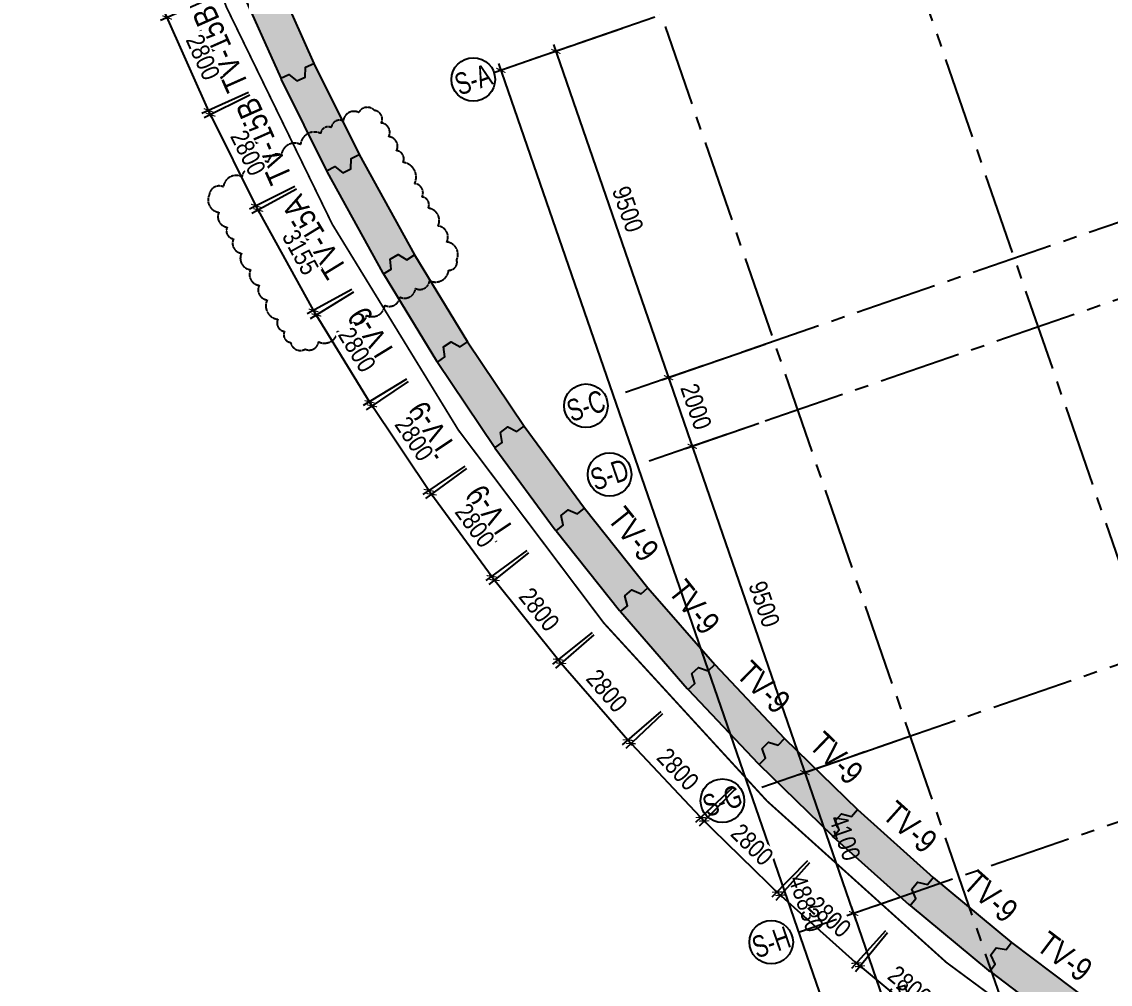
# Model space of a CAD drawing. Header units: millimetres. Extents: x -1534340 to 1713810, y -1348191 to 1114081.
# Drawn here: x 830119 to 860063, y -164664 to -138174 of the extents above; entities that cross this region are included whole.
import ezdxf
from ezdxf.enums import TextEntityAlignment as Align

# ---------------------------------------------------------------- set-up
doc = ezdxf.new("R2010")
doc.units = ezdxf.units.MM
doc.header["$LTSCALE"] = 100
doc.header["$PDMODE"] = 32
doc.header["$PDSIZE"] = 2.5
for name, pattern in [('CENTER2', [1.125, 0.75, -0.125, 0.125, -0.125]), ('DASHDOT', [1, 0.5, -0.25, 0, -0.25]), ('DASHED', [4.5, 3, -1.5])]:
    doc.linetypes.add(name, pattern=pattern)
for name, color, linetype in [('ccu11-Dim', 8, 'Continuous'), ('ccu11-Khuat', 9, 'DASHED'), ('ccu12-Hatch', 250, 'Continuous'), ('ccu12-Manh', 8, 'Continuous'), ('ccu12-Truc', 13, 'CENTER2'), ('KT-Dim', 8, 'Continuous'), ('Xref_ST_MBDV Cot vach 30.7.2022$0$Xref_ST_MBDV Cot vach 30.7.2022|Xref_ST_MBDV Cot vach 30.7.2022|Xref_ST_MBDV Cot vach 30.7.2022|Xref_ST_MBDV Cot vach 30.7.2022|A-CORE-OTLN', 2, 'Continuous'), ('Xref_ST_MBDV Cot vach 30.7.2022$0$Xref_ST_MBDV Cot vach 30.7.2022|Xref_ST_MBDV Cot vach 30.7.2022|Xref_ST_MBDV Cot vach 30.7.2022|Xref_ST_MBDV Cot vach 30.7.2022|ccu12-Thay', 7, 'Continuous'), ('Xref_ST_MBDV Cot vach 30.7.2022|Xref_ST_MBDV Cot vach 30.7.2022|Xref_ST_MBDV Cot vach 30.7.2022|Xref_ST_MBDV Cot vach 30.7.2022|A-GRID-SYM', 50, 'Continuous')]:
    doc.layers.add(name, color=color, linetype=linetype)
doc.layers.add('ccu12-Tencaukien', color=9, linetype='Continuous', lineweight=15)
doc.styles.add('Arial', font='arial.ttf', dxfattribs={"width": 0.7})
doc.styles.add('Arial Narrow', font='ARIALN.TTF')
doc.styles.add('HBA-Text', font='GOTHIC.TTF')
doc.dimstyles.new('ccu12-200', dxfattribs={"dimscale": 200, "dimtxt": 2.5, "dimasz": 1, "dimexe": 1, "dimexo": 2, "dimgap": 1, "dimtad": 1, "dimdec": 0, "dimrnd": 5, "dimdsep": 46, "dimtxsty": 'Arial Narrow', "dimblk": 'ARCHTICK', "dimcen": -1, "dimdle": 1, "dimclrd": 256, "dimclre": 256, "dimclrt": 3, "dimadec": 0, "dimazin": 2, "dimtfac": 0.1, "dimtdec": 0, "dimtmove": 0, "dimatfit": 1, "dimldrblk": 'ARCHTICK', "dimfxl": 1, "dimtvp": 0.833333, "dimtolj": 1, "dimtzin": 12, "dimarcsym": 0})

# ---------------------------------------------------------------- blocks, each defined once
blk = doc.blocks.new('_ARCHTICK')
at = {"color": 0, "linetype": 'ByBlock', "const_width": 0.15}
blk.add_lwpolyline([(-0.5, -0.5), (0.5, 0.5)], dxfattribs=at)
blk = doc.blocks.new('*D3294')
at = {"layer": 'ccu11-Dim', "lineweight": -2, "ltscale": 0.5, "transparency": 16777216}
for p, q in [((851793, -161324), (850861, -162362)), ((853228, -164217), (850846, -162080)), ((853877, -163194), (852945, -164232))]:
    blk.add_line(p, q, dxfattribs=at)
at = {"layer": 'Defpoints', "color": 0, "ltscale": 0.5, "transparency": 16777216}
for p in [(852061, -161026), (850995, -162213), (854144, -162896)]:
    blk.add_point(p, dxfattribs=at)
at = {"layer": 'ccu11-Dim', "lineweight": -2, "ltscale": 0.5, "transparency": 16777216, "xscale": 200, "yscale": 200, "zscale": 200}
for p, rotation in [((850995, -162213), 138.0940832896567), ((853079, -164083), 318.0940832896567)]:
    blk.add_blockref('_ARCHTICK', p, dxfattribs=dict(at, rotation=rotation))
at = {"layer": 'ccu11-Dim', "color": 3, "ltscale": 0.5, "transparency": 16777216, "insert": (852341, -162810), "char_height": 500, "attachment_point": 5, "rotation": 318.0941, "style": 'Arial Narrow', "bg_fill": 3, "box_fill_scale": 1.1, "bg_fill_color": 256, "bg_fill_true_color": 13158600, "bg_fill_transparency": 0}
blk.add_mtext('\\A1;2800', dxfattribs=at)
blk = doc.blocks.new('*D3297')
at = {"layer": 'ccu11-Dim', "lineweight": -2, "ltscale": 0.5, "transparency": 16777216}
for p, q in [((853938, -163248), (853052, -164322)), ((853025, -164041), (855493, -166078)), ((856098, -165031), (855211, -166104))]:
    blk.add_line(p, q, dxfattribs=at)
at = {"layer": 'Defpoints', "color": 0, "ltscale": 0.5, "transparency": 16777216}
for p in [(854193, -162940), (856352, -164722), (855339, -165950)]:
    blk.add_point(p, dxfattribs=at)
at = {"layer": 'ccu11-Dim', "lineweight": -2, "ltscale": 0.5, "transparency": 16777216, "xscale": 200, "yscale": 200, "zscale": 200}
for p, rotation in [((853179, -164168), 140.4665265179107), ((855339, -165950), 320.4665265179107)]:
    blk.add_blockref('_ARCHTICK', p, dxfattribs=dict(at, rotation=rotation))
at = {"layer": 'ccu11-Dim', "color": 3, "ltscale": 0.5, "transparency": 16777216, "insert": (854549, -164708), "char_height": 500, "attachment_point": 5, "rotation": 320.4665, "style": 'Arial Narrow', "bg_fill": 3, "box_fill_scale": 1.1, "bg_fill_color": 256, "bg_fill_true_color": 13158600, "bg_fill_transparency": 0}
blk.add_mtext('\\A1;2800', dxfattribs=at)
blk = doc.blocks.new('*D1139')
at = {"layer": 'Defpoints', "color": 0, "transparency": 16777216}
for p in [(308279, -57856, 0), (312200, -66552, 0), (309168, -67599)]:
    blk.add_point(p, dxfattribs=at)
at = {"layer": 'KT-Dim', "lineweight": -2, "transparency": 16777216}
for p, q in [((307901, -57986), (305879, -58684)), ((306003, -58430), (309233, -67788)), ((311822, -66683), (308979, -67664))]:
    blk.add_line(p, q, dxfattribs=at)
at = {"layer": 'KT-Dim', "lineweight": -2, "transparency": 16777216, "xscale": 200, "yscale": 200, "zscale": 200}
for p, rotation in [((306068, -58619), 109.0471379636341), ((309168, -67599), 289.0471379636341)]:
    blk.add_blockref('_ARCHTICK', p, dxfattribs=dict(at, rotation=rotation))
at = {"layer": 'KT-Dim', "color": 3, "transparency": 16777216, "insert": (308048, -62961), "char_height": 500, "attachment_point": 5, "rotation": 289.0471, "style": 'Arial Narrow'}
blk.add_mtext('\\A1;9500', dxfattribs=at)
blk = doc.blocks.new('*D1140')
at = {"layer": 'Defpoints', "color": 0, "transparency": 16777216}
for p in [(312032, -68726, 0), (315815, -77470), (312921, -78469)]:
    blk.add_point(p, dxfattribs=at)
at = {"layer": 'KT-Dim', "lineweight": -2, "transparency": 16777216}
for p, q in [((311654, -68857), (309632, -69555)), ((309756, -69300), (312986, -78659)), ((315437, -77601), (312732, -78535))]:
    blk.add_line(p, q, dxfattribs=at)
at = {"layer": 'KT-Dim', "lineweight": -2, "transparency": 16777216, "xscale": 200, "yscale": 200, "zscale": 200}
for p, rotation in [((309821, -69489), 109.0471379636341), ((312921, -78469), 289.0471379636341)]:
    blk.add_blockref('_ARCHTICK', p, dxfattribs=dict(at, rotation=rotation))
at = {"layer": 'KT-Dim', "color": 3, "transparency": 16777216, "insert": (311801, -73831), "char_height": 500, "attachment_point": 5, "rotation": 289.0471, "style": 'Arial Narrow'}
blk.add_mtext('\\A1;9500', dxfattribs=at)
blk = doc.blocks.new('*D1141')
at = {"layer": 'Defpoints', "color": 0, "transparency": 16777216}
for p in [(311379, -66836, 0), (312032, -68726, 0), (309821, -69489)]:
    blk.add_point(p, dxfattribs=at)
at = {"layer": 'KT-Dim', "lineweight": -2, "transparency": 16777216}
for p, q in [((311001, -66966), (308979, -67664)), ((309103, -67410), (309886, -69678)), ((311654, -68857), (309632, -69555))]:
    blk.add_line(p, q, dxfattribs=at)
at = {"layer": 'KT-Dim', "lineweight": -2, "transparency": 16777216, "xscale": 200, "yscale": 200, "zscale": 200}
for p, rotation in [((309168, -67599), 109.0471379636341), ((309821, -69489), 289.0471379636341)]:
    blk.add_blockref('_ARCHTICK', p, dxfattribs=dict(at, rotation=rotation))
at = {"layer": 'KT-Dim', "color": 3, "transparency": 16777216, "insert": (309925, -68396), "char_height": 500, "attachment_point": 5, "rotation": 289.0471, "style": 'Arial Narrow'}
blk.add_mtext('\\A1;2000', dxfattribs=at)
blk = doc.blocks.new('GRID-SYM-flat-103')
at = {"layer": 'Xref_ST_MBDV Cot vach 30.7.2022|Xref_ST_MBDV Cot vach 30.7.2022|Xref_ST_MBDV Cot vach 30.7.2022|Xref_ST_MBDV Cot vach 30.7.2022|A-GRID-SYM'}
blk.add_circle((0, 0, 0), 900, dxfattribs=at)
at = {"layer": 'Xref_ST_MBDV Cot vach 30.7.2022|Xref_ST_MBDV Cot vach 30.7.2022|Xref_ST_MBDV Cot vach 30.7.2022|Xref_ST_MBDV Cot vach 30.7.2022|A-GRID-SYM', "style": 'HBA-Text'}
blk.add_attdef('GRID', text='', height=900, rotation=19.0471, dxfattribs=at).set_placement((0, 0, 0), align=Align.MIDDLE_CENTER)
blk = doc.blocks.new('*D1107')
at = {"layer": 'Defpoints', "color": 0, "transparency": 16777216}
for p in [(315132, -77706, 0), (316470, -81582, 0), (314259, -82345)]:
    blk.add_point(p, dxfattribs=at)
at = {"layer": 'KT-Dim', "lineweight": -2, "transparency": 16777216}
for p, q in [((314754, -77837), (312732, -78535)), ((312856, -78280), (314324, -82534)), ((316092, -81712), (314070, -82410))]:
    blk.add_line(p, q, dxfattribs=at)
at = {"layer": 'KT-Dim', "lineweight": -2, "transparency": 16777216, "xscale": 200, "yscale": 200, "zscale": 200}
for p, rotation in [((312921, -78469), 109.0471379636341), ((314259, -82345), 289.0471379636341)]:
    blk.add_blockref('_ARCHTICK', p, dxfattribs=dict(at, rotation=rotation))
at = {"layer": 'KT-Dim', "color": 3, "transparency": 16777216, "insert": (314021, -80259), "char_height": 500, "attachment_point": 5, "rotation": 289.0471, "style": 'Arial Narrow'}
blk.add_mtext('\\A1;4100', dxfattribs=at)
blk = doc.blocks.new('*D1108')
at = {"layer": 'Defpoints', "color": 0, "transparency": 16777216}
for p in [(316470, -81582, 0), (318361, -87065, 0), (316152, -87827)]:
    blk.add_point(p, dxfattribs=at)
at = {"layer": 'KT-Dim', "lineweight": -2, "transparency": 16777216}
for p, q in [((316092, -81712), (314070, -82410)), ((314194, -82156), (316217, -88016)), ((317983, -87195), (315963, -87893))]:
    blk.add_line(p, q, dxfattribs=at)
at = {"layer": 'KT-Dim', "lineweight": -2, "transparency": 16777216, "xscale": 200, "yscale": 200, "zscale": 200}
for p, rotation in [((314259, -82345), 109.0471379636341), ((316152, -87827), 289.0471379636341)]:
    blk.add_blockref('_ARCHTICK', p, dxfattribs=dict(at, rotation=rotation))
at = {"layer": 'KT-Dim', "color": 3, "transparency": 16777216, "insert": (315636, -84937), "char_height": 500, "attachment_point": 5, "rotation": 289.0471, "style": 'Arial Narrow'}
blk.add_mtext('\\A1;5800', dxfattribs=at)
blk = doc.blocks.new('*D1109')
at = {"layer": 'Defpoints', "color": 0, "transparency": 16777216}
for p in [(306861, -58345, 0), (323836, -104143), (320491, -105298)]:
    blk.add_point(p, dxfattribs=at)
at = {"layer": 'KT-Dim', "lineweight": -2, "transparency": 16777216}
for p, q in [((306483, -58476), (304366, -59206)), ((304490, -58952), (320556, -105487)), ((323458, -104273), (320302, -105363))]:
    blk.add_line(p, q, dxfattribs=at)
at = {"layer": 'KT-Dim', "lineweight": -2, "transparency": 16777216, "xscale": 200, "yscale": 200, "zscale": 200}
for p, rotation in [((304555, -59141), 109.0471379636341), ((320491, -105298), 289.0471379636341)]:
    blk.add_blockref('_ARCHTICK', p, dxfattribs=dict(at, rotation=rotation))
at = {"layer": 'KT-Dim', "color": 3, "transparency": 16777216, "insert": (312954, -82071), "char_height": 500, "attachment_point": 5, "rotation": 289.0471, "style": 'Arial Narrow'}
blk.add_mtext('\\A1;48830', dxfattribs=at)
blk = doc.blocks.new('*D3317')
at = {"layer": 'ccu11-Dim', "lineweight": -2, "ltscale": 0.5, "transparency": 16777216}
for p, q in [((835213, -137569), (833935, -138139)), ((835340, -140797), (834036, -137875)), ((836354, -140125), (835076, -140696))]:
    blk.add_line(p, q, dxfattribs=at)
at = {"layer": 'Defpoints', "color": 0, "ltscale": 0.5, "transparency": 16777216}
for p in [(835579, -137406), (834118, -138057), (836719, -139962)]:
    blk.add_point(p, dxfattribs=at)
at = {"layer": 'ccu11-Dim', "lineweight": -2, "ltscale": 0.5, "transparency": 16777216, "xscale": 200, "yscale": 200, "zscale": 200}
for p, rotation in [((834118, -138057), 114.0392150013658), ((835258, -140614), 294.0392150013658)]:
    blk.add_blockref('_ARCHTICK', p, dxfattribs=dict(at, rotation=rotation))
at = {"layer": 'ccu11-Dim', "color": 3, "ltscale": 0.5, "transparency": 16777216, "insert": (835104, -139150), "char_height": 500, "attachment_point": 5, "rotation": 294.0392, "style": 'Arial Narrow', "bg_fill": 3, "box_fill_scale": 1.1, "bg_fill_color": 256, "bg_fill_true_color": 13158600, "bg_fill_transparency": 0}
blk.add_mtext('\\A1;2800', dxfattribs=at)
blk = doc.blocks.new('*D3318')
at = {"layer": 'ccu11-Dim', "lineweight": -2, "ltscale": 0.5, "transparency": 16777216}
for p, q in [((836389, -140198), (835135, -140821)), ((836649, -143419), (835225, -140553)), ((837634, -142706), (836380, -143329))]:
    blk.add_line(p, q, dxfattribs=at)
at = {"layer": 'Defpoints', "color": 0, "ltscale": 0.5, "transparency": 16777216}
for p in [(836747, -140020), (835314, -140732), (837993, -142528)]:
    blk.add_point(p, dxfattribs=at)
at = {"layer": 'ccu11-Dim', "lineweight": -2, "ltscale": 0.5, "transparency": 16777216, "xscale": 200, "yscale": 200, "zscale": 200}
for p, rotation in [((835314, -140732), 116.4117569037887), ((836560, -143240), 296.4117569037887)]:
    blk.add_blockref('_ARCHTICK', p, dxfattribs=dict(at, rotation=rotation))
at = {"layer": 'ccu11-Dim', "color": 3, "ltscale": 0.5, "transparency": 16777216, "insert": (836345, -141783), "char_height": 500, "attachment_point": 5, "rotation": 296.4118, "style": 'Arial Narrow', "bg_fill": 3, "box_fill_scale": 1.1, "bg_fill_color": 256, "bg_fill_true_color": 13158600, "bg_fill_transparency": 0}
blk.add_mtext('\\A1;2800', dxfattribs=at)
blk = doc.blocks.new('*D3319')
at = {"layer": 'ccu11-Dim', "lineweight": -2, "ltscale": 0.5, "transparency": 16777216}
for p, q in [((837674, -142780), (836452, -143453)), ((838244, -146295), (836530, -143181)), ((839195, -145544), (837972, -146217))]:
    blk.add_line(p, q, dxfattribs=at)
at = {"layer": 'Defpoints', "color": 0, "ltscale": 0.5, "transparency": 16777216}
for p in [(838025, -142587), (836627, -143356), (839545, -145351)]:
    blk.add_point(p, dxfattribs=at)
at = {"layer": 'ccu11-Dim', "lineweight": -2, "ltscale": 0.5, "transparency": 16777216, "xscale": 200, "yscale": 200, "zscale": 200}
for p, rotation in [((836627, -143356), 118.8210761133738), ((838148, -146120), 298.8210761133737)]:
    blk.add_blockref('_ARCHTICK', p, dxfattribs=dict(at, rotation=rotation))
at = {"layer": 'ccu11-Dim', "color": 3, "ltscale": 0.5, "transparency": 16777216, "insert": (837786, -144519), "char_height": 500, "attachment_point": 5, "rotation": 298.8211, "style": 'Arial Narrow', "bg_fill": 3, "box_fill_scale": 1.1, "bg_fill_color": 256, "bg_fill_true_color": 13158600, "bg_fill_transparency": 0}
blk.add_mtext('\\A1;3155', dxfattribs=at)
blk = doc.blocks.new('*D3320')
at = {"layer": 'ccu11-Dim', "lineweight": -2, "ltscale": 0.5, "transparency": 16777216}
for p, q in [((839246, -145619), (838053, -146348)), ((839789, -148803), (838120, -146073)), ((840707, -148007), (839514, -148737))]:
    blk.add_line(p, q, dxfattribs=at)
at = {"layer": 'Defpoints', "color": 0, "ltscale": 0.5, "transparency": 16777216}
for p in [(839587, -145410), (838224, -146244), (841048, -147799)]:
    blk.add_point(p, dxfattribs=at)
at = {"layer": 'ccu11-Dim', "lineweight": -2, "ltscale": 0.5, "transparency": 16777216, "xscale": 200, "yscale": 200, "zscale": 200}
for p, rotation in [((838224, -146244), 121.4549389906426), ((839685, -148633), 301.4549389906426)]:
    blk.add_blockref('_ARCHTICK', p, dxfattribs=dict(at, rotation=rotation))
at = {"layer": 'ccu11-Dim', "color": 3, "ltscale": 0.5, "transparency": 16777216, "insert": (839343, -147201), "char_height": 500, "attachment_point": 5, "rotation": 301.4549, "style": 'Arial Narrow', "bg_fill": 3, "box_fill_scale": 1.1, "bg_fill_color": 256, "bg_fill_true_color": 13158600, "bg_fill_transparency": 0}
blk.add_mtext('\\A1;2800', dxfattribs=at)
blk = doc.blocks.new('*D3321')
at = {"layer": 'ccu11-Dim', "lineweight": -2, "ltscale": 0.5, "transparency": 16777216}
for p, q in [((840752, -148077), (839590, -148856)), ((841428, -151236), (839645, -148578)), ((842312, -150402), (841150, -151181))]:
    blk.add_line(p, q, dxfattribs=at)
at = {"layer": 'Defpoints', "color": 0, "ltscale": 0.5, "transparency": 16777216}
for p in [(841084, -147854), (839756, -148745), (842644, -150179)]:
    blk.add_point(p, dxfattribs=at)
at = {"layer": 'ccu11-Dim', "lineweight": -2, "ltscale": 0.5, "transparency": 16777216, "xscale": 200, "yscale": 200, "zscale": 200}
for p, rotation in [((839756, -148745), 123.8599225627438), ((841316, -151070), 303.8599225627438)]:
    blk.add_blockref('_ARCHTICK', p, dxfattribs=dict(at, rotation=rotation))
at = {"layer": 'ccu11-Dim', "color": 3, "ltscale": 0.5, "transparency": 16777216, "insert": (840914, -149653), "char_height": 500, "attachment_point": 5, "rotation": 303.8599, "style": 'Arial Narrow', "bg_fill": 3, "box_fill_scale": 1.1, "bg_fill_color": 256, "bg_fill_true_color": 13158600, "bg_fill_transparency": 0}
blk.add_mtext('\\A1;2800', dxfattribs=at)
blk = doc.blocks.new('*D3322')
at = {"layer": 'ccu11-Dim', "lineweight": -2, "ltscale": 0.5, "transparency": 16777216}
for p, q in [((842358, -150469), (841229, -151296)), ((843163, -153598), (841272, -151017)), ((844013, -152728), (842883, -153555))]:
    blk.add_line(p, q, dxfattribs=at)
at = {"layer": 'Defpoints', "color": 0, "ltscale": 0.5, "transparency": 16777216}
for p in [(842680, -150233), (841390, -151178), (844335, -152491)]:
    blk.add_point(p, dxfattribs=at)
at = {"layer": 'ccu11-Dim', "lineweight": -2, "ltscale": 0.5, "transparency": 16777216, "xscale": 200, "yscale": 200, "zscale": 200}
for p, rotation in [((841390, -151178), 126.2322192887118), ((843045, -153437), 306.2322192887118)]:
    blk.add_blockref('_ARCHTICK', p, dxfattribs=dict(at, rotation=rotation))
at = {"layer": 'ccu11-Dim', "color": 3, "ltscale": 0.5, "transparency": 16777216, "insert": (842585, -152038), "char_height": 500, "attachment_point": 5, "rotation": 306.2322, "style": 'Arial Narrow', "bg_fill": 3, "box_fill_scale": 1.1, "bg_fill_color": 256, "bg_fill_true_color": 13158600, "bg_fill_transparency": 0}
blk.add_mtext('\\A1;2800', dxfattribs=at)
blk = doc.blocks.new('*D3323')
at = {"layer": 'ccu11-Dim', "lineweight": -2, "ltscale": 0.5, "transparency": 16777216}
for p, q in [((844062, -152793), (842969, -153665)), ((844997, -155885), (843000, -153384)), ((845809, -154981), (844716, -155853))]:
    blk.add_line(p, q, dxfattribs=at)
at = {"layer": 'Defpoints', "color": 0, "ltscale": 0.5, "transparency": 16777216}
for p in [(844374, -152543), (843125, -153540), (846121, -154731)]:
    blk.add_point(p, dxfattribs=at)
at = {"layer": 'ccu11-Dim', "lineweight": -2, "ltscale": 0.5, "transparency": 16777216, "xscale": 200, "yscale": 200, "zscale": 200}
for p, rotation in [((843125, -153540), 128.6045424489126), ((844872, -155728), 308.6045424489126)]:
    blk.add_blockref('_ARCHTICK', p, dxfattribs=dict(at, rotation=rotation))
at = {"layer": 'ccu11-Dim', "color": 3, "ltscale": 0.5, "transparency": 16777216, "insert": (844355, -154350), "char_height": 500, "attachment_point": 5, "rotation": 308.6045, "style": 'Arial Narrow', "bg_fill": 3, "box_fill_scale": 1.1, "bg_fill_color": 256, "bg_fill_true_color": 13158600, "bg_fill_transparency": 0}
blk.add_mtext('\\A1;2800', dxfattribs=at)
blk = doc.blocks.new('*D3324')
at = {"layer": 'ccu11-Dim', "lineweight": -2, "ltscale": 0.5, "transparency": 16777216}
for p, q in [((845860, -155044), (844804, -155961)), ((846922, -158095), (844824, -155679)), ((847696, -157158), (846640, -158075))]:
    blk.add_line(p, q, dxfattribs=at)
at = {"layer": 'Defpoints', "color": 0, "ltscale": 0.5, "transparency": 16777216}
for p in [(846162, -154782), (844955, -155830), (847998, -156895)]:
    blk.add_point(p, dxfattribs=at)
at = {"layer": 'ccu11-Dim', "lineweight": -2, "ltscale": 0.5, "transparency": 16777216, "xscale": 200, "yscale": 200, "zscale": 200}
for p, rotation in [((844955, -155830), 130.9768912316346), ((846791, -157944), 310.9768912316346)]:
    blk.add_blockref('_ARCHTICK', p, dxfattribs=dict(at, rotation=rotation))
at = {"layer": 'ccu11-Dim', "color": 3, "ltscale": 0.5, "transparency": 16777216, "insert": (846216, -156589), "char_height": 500, "attachment_point": 5, "rotation": 310.9769, "style": 'Arial Narrow', "bg_fill": 3, "box_fill_scale": 1.1, "bg_fill_color": 256, "bg_fill_true_color": 13158600, "bg_fill_transparency": 0}
blk.add_mtext('\\A1;2800', dxfattribs=at)
blk = doc.blocks.new('*D3325')
at = {"layer": 'ccu11-Dim', "lineweight": -2, "ltscale": 0.5, "transparency": 16777216}
for p, q in [((847750, -157219), (846734, -158178)), ((848938, -160223), (846742, -157896)), ((849673, -159255), (848656, -160215))]:
    blk.add_line(p, q, dxfattribs=at)
at = {"layer": 'Defpoints', "color": 0, "ltscale": 0.5, "transparency": 16777216}
for p in [(848041, -156944), (846879, -158041), (849963, -158980)]:
    blk.add_point(p, dxfattribs=at)
at = {"layer": 'ccu11-Dim', "lineweight": -2, "ltscale": 0.5, "transparency": 16777216, "xscale": 200, "yscale": 200, "zscale": 200}
for p, rotation in [((846879, -158041), 133.3492648393513), ((848801, -160077), 313.3492648393512)]:
    blk.add_blockref('_ARCHTICK', p, dxfattribs=dict(at, rotation=rotation))
at = {"layer": 'ccu11-Dim', "color": 3, "ltscale": 0.5, "transparency": 16777216, "insert": (848171, -158747), "char_height": 500, "attachment_point": 5, "rotation": 313.3493, "style": 'Arial Narrow', "bg_fill": 3, "box_fill_scale": 1.1, "bg_fill_color": 256, "bg_fill_true_color": 13158600, "bg_fill_transparency": 0}
blk.add_mtext('\\A1;2800', dxfattribs=at)
blk = doc.blocks.new('*D3326')
at = {"layer": 'ccu11-Dim', "lineweight": -2, "ltscale": 0.5, "transparency": 16777216}
for p, q in [((849729, -159313), (848753, -160314)), ((851041, -162265), (848750, -160031)), ((851734, -161268), (850758, -162269))]:
    blk.add_line(p, q, dxfattribs=at)
at = {"layer": 'Defpoints', "color": 0, "ltscale": 0.5, "transparency": 16777216}
for p in [(850009, -159027), (848893, -160171), (852013, -160981)]:
    blk.add_point(p, dxfattribs=at)
at = {"layer": 'ccu11-Dim', "lineweight": -2, "ltscale": 0.5, "transparency": 16777216, "xscale": 200, "yscale": 200, "zscale": 200}
for p, rotation in [((848893, -160171), 135.7216624546544), ((850898, -162126), 315.7216624546544)]:
    blk.add_blockref('_ARCHTICK', p, dxfattribs=dict(at, rotation=rotation))
at = {"layer": 'ccu11-Dim', "color": 3, "ltscale": 0.5, "transparency": 16777216, "insert": (850213, -160822), "char_height": 500, "attachment_point": 5, "rotation": 315.7217, "style": 'Arial Narrow', "bg_fill": 3, "box_fill_scale": 1.1, "bg_fill_color": 256, "bg_fill_true_color": 13158600, "bg_fill_transparency": 0}
blk.add_mtext('\\A1;2800', dxfattribs=at)
blk = doc.blocks.new('Grid-ST-flat-3')
at = {"layer": 'ccu12-Truc', "ltscale": 30}
for p, q in [((369404.7, -36752.1), (304555.5, -59141.2)), ((313485.4, -49270.1), (332574.6, -104561.6)), ((306868.6, -51554.5), (325957.9, -106846)), ((348389.9, -54057.7), (307655.7, -68121.1)), ((349042.6, -55948.2), (308308.4, -70011.6)), ((377595.9, -60477.9), (312746.7, -82867)), ((352142.8, -64928.1), (311408.7, -78991.5))]:
    blk.add_line(p, q, dxfattribs=at)
at = {"layer": 'KT-Dim'}
ref = blk.add_blockref('GRID-SYM-flat-103', (303795.5, -59391.2, 0), dxfattribs=dict(at, xscale=0.6666666666666666, yscale=0.6666666666666666, zscale=0.6666666666666666))
ref.add_attrib('GRID', 'S-A', dxfattribs={"layer": 'Xref_ST_MBDV Cot vach 30.7.2022|Xref_ST_MBDV Cot vach 30.7.2022|Xref_ST_MBDV Cot vach 30.7.2022|Xref_ST_MBDV Cot vach 30.7.2022|A-GRID-SYM', "height": 600, "rotation": 19, "style": 'HBA-Text', "width": 0.75}).set_placement((303795.5, -59391.2, 0), align=Align.MIDDLE_CENTER)
ref = blk.add_blockref('GRID-SYM-flat-103', (306896, -68371.6, 0), dxfattribs=dict(at, xscale=0.6666666666666666, yscale=0.6666666666666666, zscale=0.6666666666666666))
ref.add_attrib('GRID', 'S-C', dxfattribs={"layer": 'Xref_ST_MBDV Cot vach 30.7.2022|Xref_ST_MBDV Cot vach 30.7.2022|Xref_ST_MBDV Cot vach 30.7.2022|Xref_ST_MBDV Cot vach 30.7.2022|A-GRID-SYM', "height": 600, "rotation": 19, "style": 'HBA-Text', "width": 0.75}).set_placement((306896, -68371.6, 0), align=Align.MIDDLE_CENTER)
ref = blk.add_blockref('GRID-SYM-flat-103', (307546.1, -70262.4, 0), dxfattribs=dict(at, xscale=0.6666666666666666, yscale=0.6666666666666666, zscale=0.6666666666666666))
ref.add_attrib('GRID', 'S-D', dxfattribs={"layer": 'Xref_ST_MBDV Cot vach 30.7.2022|Xref_ST_MBDV Cot vach 30.7.2022|Xref_ST_MBDV Cot vach 30.7.2022|Xref_ST_MBDV Cot vach 30.7.2022|A-GRID-SYM', "height": 600, "rotation": 19, "style": 'HBA-Text', "width": 0.75}).set_placement((307546.1, -70262.4, 0), align=Align.MIDDLE_CENTER)
ref = blk.add_blockref('GRID-SYM-flat-103', (310649, -79241.9, 0), dxfattribs=dict(at, xscale=0.6666666666666666, yscale=0.6666666666666666, zscale=0.6666666666666666))
ref.add_attrib('GRID', 'S-G', dxfattribs={"layer": 'Xref_ST_MBDV Cot vach 30.7.2022|Xref_ST_MBDV Cot vach 30.7.2022|Xref_ST_MBDV Cot vach 30.7.2022|Xref_ST_MBDV Cot vach 30.7.2022|A-GRID-SYM', "height": 600, "rotation": 19, "style": 'HBA-Text', "width": 0.75}).set_placement((310649, -79241.9, 0), align=Align.MIDDLE_CENTER)
ref = blk.add_blockref('GRID-SYM-flat-103', (311992.9, -83134.8, 0), dxfattribs=dict(at, xscale=0.6666666666666666, yscale=0.6666666666666666, zscale=0.6666666666666666))
ref.add_attrib('GRID', 'S-H', dxfattribs={"layer": 'Xref_ST_MBDV Cot vach 30.7.2022|Xref_ST_MBDV Cot vach 30.7.2022|Xref_ST_MBDV Cot vach 30.7.2022|Xref_ST_MBDV Cot vach 30.7.2022|A-GRID-SYM', "height": 600, "rotation": 19, "style": 'HBA-Text', "width": 0.75}).set_placement((311992.9, -83134.8, 0), align=Align.MIDDLE_CENTER)
for base, p1, p2, picture, middle in [((309168.2, -67599.1, 0), (308278.7, -57855.8), (312200.2, -66552.3), '*D1139', (308048.4, -62960.5, 0)), ((320490.9, -105297.8, 0), (306860.8, -58345.3), (323836, -104142.9, 0), '*D1109', (312953.5, -82070.9, 0)), ((309820.8, -69489.4, 0), (311378.9, -66835.7, 0), (312031.6, -68726.2, 0), '*D1141', (309924.8, -68395.6, 0)), ((312921.2, -78469.5, 0), (312031.6, -68726.2, 0), (315815.2, -77470.3, 0), '*D1140', (311801.4, -73830.9, 0)), ((314259.2, -82345, 0), (315132, -77706.2, 0), (316470, -81581.7), '*D1107', (314020.5, -80258.6, 0)), ((316151.9, -87827.3, 0), (316469.9, -81581.6), (318360.7, -87064.7), '*D1108', (315635.9, -84937.5, 0))]:
    dim = blk.add_linear_dim(base=base, p1=p1, p2=p2, angle=109.04714, dimstyle='ccu12-200', dxfattribs=at)
    dim.commit()
    dim.dimension.update_dxf_attribs({"geometry": picture, "text_midpoint": middle})
blk = doc.blocks.new('123')
at = {"layer": 'ccu12-Truc', "color": 2}
blk.add_lwpolyline([(835278.1, -142933.9, 0.5205671), (835544, -143417.2, 0.5205671), (835769.5, -143827, 0.5205671), (835945.8, -144147.4, 0.5205671), (836164.2, -144544.4, 0.5205671), (836414.4, -144999.1, 0.5205671), (836649.7, -145426.7, 0.5205671), (836871, -145829, 0.5205671), (837164.5, -146362.3, 0.5205671), (837347.7, -146695.4, 0.5205671), (837514.6, -146998.6, 0.5205671), (837916.9, -147183.5, 0.5205671), (838283.5, -146981.8, 0.5205671), (838810.9, -146691.6, 0.5205671), (839246.6, -146451.9, 0.5205671), (839604.7, -146254.8, 0.5205671), (840107.5, -145978.2, 0.5205671), (840520.8, -145750.8, 0.5205671), (840951.6, -145513.7, 0.5205671), (841339.7, -145300.2, 0.5205671), (841864.7, -145011.3, 0.5205671), (842083.6, -144728.5, 0.5205671), (841813, -144236.7, 0.5205671), (841571.1, -143797, 0.5205671), (841301, -143306.2, 0.5205671), (841131.3, -142997.7, 0.5205671), (840927.5, -142627.3, 0.5205671), (840607.3, -142045.4, 0.5205671), (840429.9, -141723, 0.5205671), (840217.3, -141336.6, 0.5205671), (840010.4, -140960.6, 0.5205671), (839820.8, -140616, 0.5205671), (839389.9, -140671.4, 0.5205671), (838961.9, -140906.9, 0.5205671), (838634.4, -141087.2, 0.5205671), (838340.7, -141248.8, 0.5205671), (837787.1, -141553.4, 0.5205671), (837260.6, -141843.1, 0.5205671), (836897.8, -142042.7, 0.5205671), (836528.8, -142245.7, 0.5205671), (836175.2, -142440.3, 0.5205671), (835664.5, -142721.3, 0.5205671)], format="xyb", close=True, dxfattribs=at)
at = {"layer": 'Xref_ST_MBDV Cot vach 30.7.2022$0$Xref_ST_MBDV Cot vach 30.7.2022|Xref_ST_MBDV Cot vach 30.7.2022|Xref_ST_MBDV Cot vach 30.7.2022|Xref_ST_MBDV Cot vach 30.7.2022|ccu12-Thay', "ltscale": 10}
for points in [[(837242.2, -139728.4), (837470.4, -139626.6), (837686.5, -139804.1), (837915, -139702.2), (837927.3, -139422.8), (838155.5, -139321)], [(838505.4, -142273.6), (838729.1, -142162.4), (838952.4, -142330.8), (839176.5, -142219.6), (839177.2, -141939.9), (839401, -141828.7)], [(840069.2, -145115.3), (840282.3, -144984.9), (840258.5, -144706.2), (840471.9, -144575.7), (840709.1, -144723.8), (840922.2, -144593.4)], [(841552.9, -147539.1), (841760.4, -147399.9), (841724.9, -147122.5), (841932.6, -146983.1), (842175.9, -147121.2), (842383.3, -146982)], [(843136.8, -149898.2), (843338.3, -149750.5), (843291.3, -149474.8), (843493.1, -149326.9), (843741.9, -149454.8), (843943.4, -149307.1)], [(844816.9, -152189.6), (845012.1, -152033.7), (844953.8, -151760.2), (845149.3, -151604.1), (845403.1, -151721.5), (845598.4, -151565.7)], [(846590.4, -154409.5), (846779.1, -154245.7), (846709.4, -153974.8), (846898.3, -153810.8), (847156.8, -153917.6), (847345.4, -153753.8)], [(848454.3, -156554.2), (848636, -156382.7), (848555.2, -156114.9), (848737.2, -155943.2), (848999.9, -156039.2), (849181.5, -155867.7)], [(850405.4, -158619.8), (850579.8, -158440.9), (850488.1, -158176.7), (850662.7, -157997.6), (850929.1, -158082.7), (851103.6, -157903.8)], [(852440.3, -160602.9), (852607.2, -160416.9), (852504.6, -160156.8), (852671.7, -159970.6), (852941.4, -160044.6), (853108.2, -159858.6)], [(854555.6, -162500), (854714.6, -162307.3), (854601.3, -162051.6), (854760.5, -161858.7), (855033.1, -161921.5), (855192.1, -161728.8)], [(856747.6, -164308), (856898.5, -164108.9), (856774.7, -163858.1), (856925.8, -163658.7), (857200.7, -163710.2), (857351.6, -163511.1)]]:
    blk.add_lwpolyline(points, dxfattribs=at)
at = {"layer": 'ccu12-Tencaukien', "color": 2, "style": 'Arial', "width": 0.8}
for s, rotation, p in [('TV-15B', 113.90816, (835876.6, -138786.3)), ('TV-15B', 113.90816, (837073.7, -141329.9)), ('TV-15A', 121.49139, (838444.7, -143928)), ('TV-9', 121.49139, (840012, -146628.1)), ('TV-9', 123.71167, (841643.9, -149205.9)), ('TV-9', 123.71167, (843257.7, -151507.2)), ('TV-9', 308.60454, (846697.6, -152479.5)), ('TV-9', 308.60454, (848372.8, -154483.6)), ('TV-9', 315.72166, (850303.7, -156720.5)), ('TV-9', 315.72166, (852307.5, -158674.5)), ('TV-9', 322.83899, (858616.5, -164159.9))]:
    blk.add_text(s, height=650, rotation=rotation, dxfattribs=at).set_placement(p, align=Align.CENTER)
at = {"layer": 'ccu11-Dim', "ltscale": 0.5}
dim = blk.add_linear_dim(base=(850995.1, -162213.3), p1=(854144.5, -162896.2), p2=(852060.6, -161026), angle=138.09408, dimstyle='ccu12-200', override={"dimzin": 0, "dimfxl": 150, "dimtfill": 1}, dxfattribs=at)
dim.commit()
dim.dimension.update_dxf_attribs({"geometry": '*D3294', "text_midpoint": (852341.1, -162809.5)})
at = {"layer": 'ccu12-Tencaukien', "color": 2, "style": 'Arial', "width": 0.8}
blk.add_text('TV-9', height=650, rotation=318.09408, dxfattribs=at).set_placement((854343.1, -160578.8), align=Align.CENTER)
at = {"layer": 'ccu11-Dim', "ltscale": 0.5}
dim = blk.add_linear_dim(base=(855338.5, -165950.2), p1=(854192.7, -162939.8), p2=(856352.2, -164722), angle=320.46653, dimstyle='ccu12-200', override={"dimzin": 0, "dimfxl": 150, "dimtfill": 1}, dxfattribs=at)
dim.commit()
dim.dimension.update_dxf_attribs({"geometry": '*D3297', "text_midpoint": (854548.6, -164707.9)})
at = {"layer": 'ccu12-Hatch', "ltscale": 0.5}
h = blk.add_hatch(dxfattribs=at)
h.set_pattern_fill('VATLIEU04', color=256, scale=50, pattern_type=2)
h.set_pattern_definition([(50, (327621.98, 43816.84), (358.63009, -31.37607), [37.5, -412.5]), (355, (327621.98, 43816.84), (-69.37567, 376.09607), [30, -330]), (100.4514, (327651.86, 43814.22), (289.25469, 344.71977), [31.8701, -350.57106]), (46.1842, (327622, 43916.84), (533.62052, -82.7595), [56.25, -618.75]), (96.6356, (327666.45, 43909.94), (467.33135, 487.05894), [47.80514, -525.8565]), (351.1842, (327622, 43916.84), (467.33097, 487.0593), [45, -495]), (21, (327671.98, 43891.84), (298.45353, -201.30945), [37.5, -412.5]), (326, (327671.98, 43891.84), (121.65767, 362.57502), [30, -330]), (71.4514, (327696.85, 43875.06), (420.11131, 161.26525), [31.8701, -350.57106]), (37.5, (327621.98, 43816.84), (6.079928, 166.446927), [0, -326, 0, -335, 0, -331.25]), (7.5, (327621.98, 43816.84), (131.53477, 197.205856), [0, -191, 0, -318.5, 0, -126.25]), (327.5, (327510.48, 43816.84), (266.911218, -11.277436), [0, -125, 0, -390, 0, -517.5]), (317.5, (327460.48, 43816.84), (291.593085, 50.05249), [0, -162.5, 0, -259, 0, -367.5]), (45, (327621.98, 43816.84), (-150.26019, 150.26019), []), (45, (327621.98, 43878.09), (-150.26019, 150.26019), [])])
h.paths.add_polyline_path([(831484.9, -120804.1), (831961.6, -123563.2), (831969.5, -123603.9), (832560.1, -126340.9), (832569.7, -126381.2), (833273.1, -129091.4), (833284.3, -129131.2), (834099.2, -131810), (834112.1, -131849.4), (835037.3, -134492.1), (835051.8, -134530.9), (836085.5, -137133.1), (836101.6, -137171.2), (837242.2, -139728.4), (837259.9, -139765.8), (838505.4, -142273.6), (838524.9, -142310.8), (840046.1, -145075.5), (840069.2, -145115.3), (841530.3, -147503.8), (841552.9, -147539.1), (843113, -149864.3), (843136.8, -149898.2), (844791.7, -152156.7), (844816.9, -152189.6), (846563.9, -154377.7), (846590.4, -154409.5), (848426.6, -156523.5), (848454.3, -156554.2), (850376.4, -158590.3), (850405.4, -158619.8), (852410.1, -160574.6), (852440.3, -160602.9), (854524.2, -162473), (854555.6, -162500), (856715.1, -164282.3), (856747.6, -164308), (858979, -165999.4), (859012.5, -166023.7), (861312.1, -167621.2), (861346.5, -167644.1), (863710.2, -169145.1), (863745.6, -169166.6), (866169.5, -170568.4), (866205.7, -170588.4), (868685.5, -171888.7), (868722.5, -171907.2), (871254, -173103.7), (871291.8, -173120.6), (873870.6, -174211.3), (873909.1, -174226.7), (876530.9, -175209.7), (876569.9, -175223.4), (879230.1, -176097), (879269.7, -176109.1), (881963.8, -176871.9), (882003.9, -176882.4), (884727.3, -177532.9), (884767.8, -177541.7), (887515.7, -178079), (887556.5, -178086.1), (890324.4, -178509.1), (890358.1, -178513.6), (893138.7, -178842.3), (893150.9, -178843.7), (912642, -180906.5), (953995.3, -179599.5), (959988.4, -171932.1), (930494, -35101.7), (926370.6, -19408.6), (912149.8, -15390.2), (905913, -20117.4), (882458.3, -38011.9), (876496.1, -42321.6), (875023.9, -45606.8), (870919.8, -48573.5), (867338.6, -48941.1), (865069.4, -50581.4), (862800.1, -52221.7), (860530.9, -53862), (860524.5, -53866.7), (858266.1, -55521.9), (858237.5, -55543.5), (856029.6, -57265.6), (855991, -57297), (853856.6, -59109.3), (853819.2, -59142.4), (851761.9, -61041.7), (851726, -61076.3), (849749.4, -63059.4), (849714.9, -63095.4), (847822.3, -65158.9), (847789.4, -65196.3), (845984.1, -67336.6), (845952.8, -67375.4), (844237.9, -69588.8), (844208.2, -69628.8), (842586.7, -71911.5), (842558.6, -71952.7), (841033.3, -74300.8), (841007, -74343.1), (839580.5, -76752.4), (839556, -76795.8), (838230.7, -79262.4), (838208, -79306.7), (836986.3, -81826.1), (836965.5, -81871.4), (835849.4, -84439.4), (835830.5, -84485.5), (834822, -87097.6), (834805.1, -87144.4), (833905.9, -89796.1), (833890.9, -89843.6), (833102.6, -92530.4), (833089.5, -92578.5), (832413.5, -95295.6), (832402.5, -95344.2), (831839.8, -98087.1), (831830.8, -98136.1), (831382.5, -100900), (831375.5, -100949.3), (831042.4, -103729.4), (831037.5, -103779), (830820, -106570.6), (830817.2, -106620.8), (830717, -109419), (830716.2, -109467.6), (830729.3, -112267.6), (830730.7, -112318.4), (830862.4, -115115.3), (830865.2, -115156.4), (831112, -117945.5), (831116.5, -117986.7), (831478.7, -120763.2)])
h.paths.add_polyline_path([(929521.1, -35334.2), (925548.7, -20215.5), (912357, -16487.9), (906518.3, -20913.4), (883054.6, -38814.8), (877299.1, -42975.1), (875826.9, -46260.3), (871288.4, -49540.9), (867707.3, -49908.5), (865655.2, -51391.9), (865772.4, -51554), (863503.1, -53194.3), (861233.9, -54834.6), (858975.5, -56489.7), (856767.6, -58211.8), (854633.2, -60024), (852575.9, -61923.4), (850599.3, -63906.5), (848706.7, -65970), (846901.4, -68110.3), (845186.5, -70323.7), (843565, -72606.4), (842039.6, -74954.5), (840613.1, -77363.8), (839287.8, -79830.3), (838066.1, -82349.7), (836950, -84917.7), (835941.5, -87529.8), (835042.3, -90181.5), (834254, -92868.2), (833578, -95585.4), (833015.3, -98328.2), (832567, -101092.1), (832233.8, -103872.2), (832016.4, -106663.8), (831916.2, -109462), (831929.3, -112261.9), (832061.1, -115058.8), (831861.3, -115068.3), (832108.1, -117857.3), (832470.3, -120633.8), (832947, -123392.9), (833537.6, -126130), (834241, -128840.2), (835056, -131518.9), (835981.1, -134161.7), (837014.9, -136763.9), (838155.5, -139321), (839401, -141828.7), (840922.2, -144593.4), (842383.3, -146982), (843943.4, -149307.1), (845598.4, -151565.7), (847345.4, -153753.8), (849181.5, -155867.7), (851103.6, -157903.8), (853108.2, -159858.6), (855192.1, -161728.8), (857351.6, -163511.1), (859583.1, -165202.4), (861882.6, -166800), (864246.3, -168300.9), (866670.1, -169702.8), (869149.9, -171003.1), (871681.3, -172199.6), (874260.2, -173290.3), (876881.9, -174273.3), (879542.2, -175147), (882236.3, -175909.7), (884959.6, -176560.3), (887707.6, -177097.6), (890475.5, -177520.5), (893256.1, -177849.2), (912679, -179904.8), (953495.8, -178614.8), (958912.2, -171685.2)], flags=16)
at = {"layer": 'ccu11-Khuat', "color": 1, "linetype": 'DASHDOT', "ltscale": 18, "const_width": 50}
blk.add_lwpolyline([(925484.4, -13871.6), (917075.8, -10966.5), (905580.1, -19679.6), (882130.3, -37570.3), (858513.2, -54641.9, 0.6850113), (891832.8, -179257.3), (912621.7, -181457.4), (954270.1, -180141.1), (960580.4, -172068), (931029, -34973.8)], format="xyb", close=True, dxfattribs=at)
at = {"layer": 'Xref_ST_MBDV Cot vach 30.7.2022$0$Xref_ST_MBDV Cot vach 30.7.2022|Xref_ST_MBDV Cot vach 30.7.2022|Xref_ST_MBDV Cot vach 30.7.2022|Xref_ST_MBDV Cot vach 30.7.2022|A-CORE-OTLN', "color": 6}
for points in [[(836101.6, -137171.2), (837242.2, -139728.4), (837259.9, -139765.8), (838505.4, -142273.6), (838524.9, -142310.8), (840046.1, -145075.5), (840069.2, -145115.3), (841530.3, -147503.8), (841552.9, -147539.1), (843113, -149864.3), (843136.8, -149898.2), (844791.7, -152156.7), (844816.9, -152189.6), (846563.9, -154377.7), (846590.4, -154409.5), (848426.6, -156523.5), (848454.3, -156554.2), (850376.4, -158590.3), (850405.4, -158619.8), (852410.1, -160574.6), (852440.3, -160602.9), (854524.2, -162473), (854555.6, -162500), (856715.1, -164282.3), (856747.6, -164308), (858979, -165999.4)], [(832947, -123392.9), (833537.6, -126130), (834241, -128840.2), (835056, -131518.9), (835981.1, -134161.7), (837014.9, -136763.9), (838155.5, -139321), (839401, -141828.7), (840922.2, -144593.4), (842383.3, -146982), (843943.4, -149307.1), (845598.4, -151565.7), (847345.4, -153753.8), (849181.5, -155867.7), (851103.6, -157903.8), (853108.2, -159858.6), (855192.1, -161728.8), (857351.6, -163511.1), (859583.1, -165202.4)]]:
    blk.add_lwpolyline(points, dxfattribs=at)
blk.add_blockref('Grid-ST-flat-3', (538744.2, -80371.5, 0.1))
at = {"layer": 'ccu12-Tencaukien', "color": 2, "style": 'Arial', "width": 0.8}
blk.add_text('TV-9', height=650, rotation=318.09408, dxfattribs=at).set_placement((856564.8, -162489.5), align=Align.CENTER)
at = {"layer": 'ccu11-Dim', "ltscale": 0.5}
dim = blk.add_linear_dim(base=(834117.7, -138057.2), p1=(836719.2, -139962.5), p2=(835578.7, -137405.6), angle=114.03922, dimstyle='ccu12-200', override={"dimzin": 0, "dimfxl": 150, "dimtfill": 1}, dxfattribs=at)
dim.commit()
dim.dimension.update_dxf_attribs({"geometry": '*D3317', "text_midpoint": (835103.8, -139150.2)})
dim = blk.add_linear_dim(base=(835314, -140732), p1=(837992.7, -142528.2), p2=(836747.1, -140020.2), angle=116.41176, dimstyle='ccu12-200', override={"dimzin": 0, "dimfxl": 150, "dimtfill": 1}, dxfattribs=at)
dim.commit()
dim.dimension.update_dxf_attribs({"geometry": '*D3318', "text_midpoint": (836344.6, -141783.4)})
dim = blk.add_linear_dim(base=(836626.9, -143356.3), p1=(839545.3, -145351.1), p2=(838024.6, -142587.2), angle=118.82108, dimstyle='ccu12-200', override={"dimzin": 0, "dimfxl": 150, "dimtfill": 1}, dxfattribs=at)
dim.commit()
dim.dimension.update_dxf_attribs({"geometry": '*D3319', "text_midpoint": (837786.2, -144518.7)})
dim = blk.add_linear_dim(base=(838224, -146244), p1=(841048.4, -147798.6), p2=(839587.3, -145410), angle=121.45494, dimstyle='ccu12-200', override={"dimzin": 0, "dimfxl": 150, "dimtfill": 1}, dxfattribs=at)
dim.commit()
dim.dimension.update_dxf_attribs({"geometry": '*D3320', "text_midpoint": (839342.9, -147200.7)})
dim = blk.add_linear_dim(base=(839756.4, -148744.6), p1=(842643.9, -150179), p2=(841083.9, -147853.9), angle=123.85992, dimstyle='ccu12-200', override={"dimzin": 0, "dimfxl": 150, "dimtfill": 1}, dxfattribs=at)
dim.commit()
dim.dimension.update_dxf_attribs({"geometry": '*D3321', "text_midpoint": (840914.5, -149653.5)})
dim = blk.add_linear_dim(base=(841389.9, -151178.2), p1=(844335.4, -152491.1), p2=(842680.5, -150232.5), angle=126.23222, dimstyle='ccu12-200', override={"dimzin": 0, "dimfxl": 150, "dimtfill": 1}, dxfattribs=at)
dim.commit()
dim.dimension.update_dxf_attribs({"geometry": '*D3322', "text_midpoint": (842584.6, -152038.4)})
dim = blk.add_linear_dim(base=(843125.3, -153540.3), p1=(846121.2, -154731.2), p2=(844374.2, -152543.1), angle=128.60454, dimstyle='ccu12-200', override={"dimzin": 0, "dimfxl": 150, "dimtfill": 1}, dxfattribs=at)
dim.commit()
dim.dimension.update_dxf_attribs({"geometry": '*D3323', "text_midpoint": (844354.6, -154350.2)})
dim = blk.add_linear_dim(base=(844954.7, -155830.3), p1=(847998.2, -156895.5), p2=(846162.1, -154781.6), angle=130.97689, dimstyle='ccu12-200', override={"dimzin": 0, "dimfxl": 150, "dimtfill": 1}, dxfattribs=at)
dim.commit()
dim.dimension.update_dxf_attribs({"geometry": '*D3324', "text_midpoint": (846216.4, -156588.7)})
dim = blk.add_linear_dim(base=(846879.1, -158041.1), p1=(849963.4, -158980.1), p2=(848041.4, -156944), angle=133.34926, dimstyle='ccu12-200', override={"dimzin": 0, "dimfxl": 150, "dimtfill": 1}, dxfattribs=at)
dim.commit()
dim.dimension.update_dxf_attribs({"geometry": '*D3325', "text_midpoint": (848171.2, -158746.7)})
dim = blk.add_linear_dim(base=(848892.9, -160170.9), p1=(852013.4, -160981.4), p2=(850008.7, -159026.6), angle=135.72166, dimstyle='ccu12-200', override={"dimzin": 0, "dimfxl": 150, "dimtfill": 1}, dxfattribs=at)
dim.commit()
dim.dimension.update_dxf_attribs({"geometry": '*D3326', "text_midpoint": (850213.1, -160822.3)})

msp = doc.modelspace()

# ---------------------------------------------------------------- block references
at = {"layer": 'ccu12-Manh'}
msp.add_blockref('123', (0, 0), dxfattribs=at)

doc.saveas('drawing.dxf')
